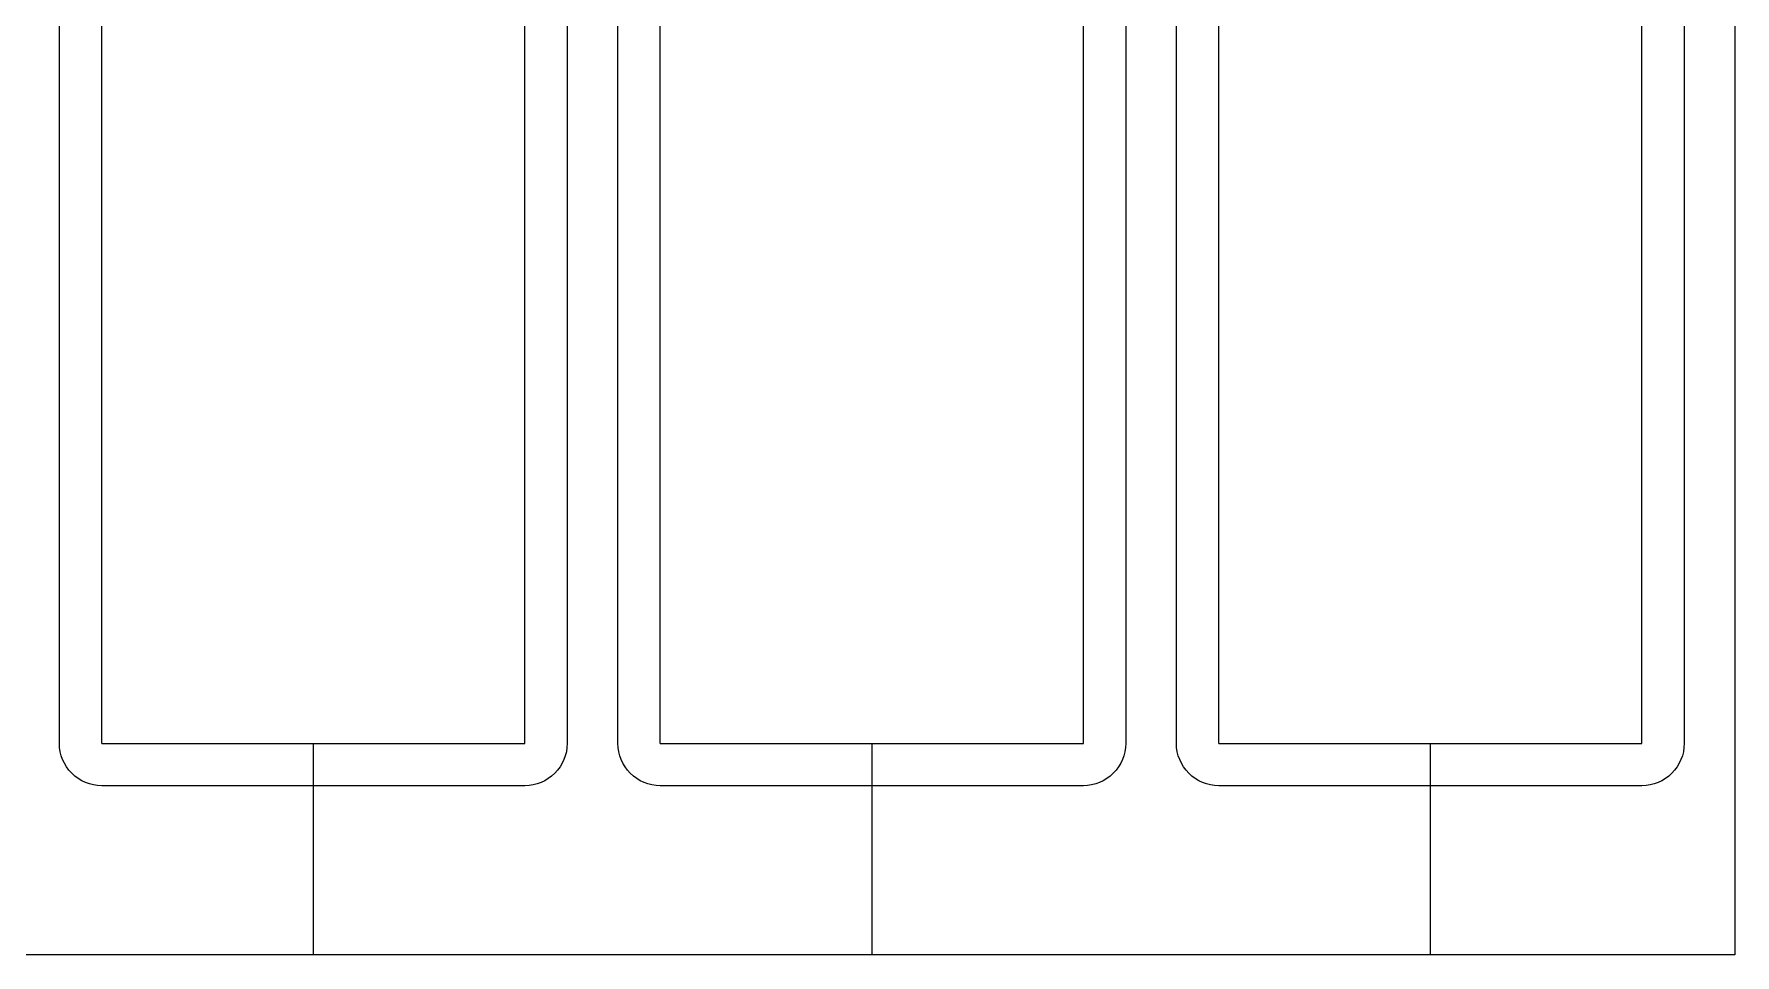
# Model space of a CAD drawing. Header units: millimetres. Extents: x 0 to 40, y 0 to 70.
# Drawn here: x 19.9 to 40, y 0 to 10.88 of the extents above; entities that cross this region are included whole.
import ezdxf

# ---------------------------------------------------------------- set-up
doc = ezdxf.new("R2010")
doc.units = ezdxf.units.MM
for name, color, linetype in [('Al Foil', 2, 'Continuous'), ('Cut Through All', 3, 'Continuous'), ('DEF POINTS', 7, 'Continuous')]:
    doc.layers.add(name, color=color, linetype=linetype)

msp = doc.modelspace()

# ---------------------------------------------------------------- linework, layer by layer
at = {"layer": 'Al Foil', "linetype": 'Continuous', "lineweight": 0}
for p, q in [((40, 70), (40, 0)), ((40, 0), (0, 0))]:
    msp.add_line(p, q, dxfattribs=at)
at = {"layer": 'Al Foil'}
for p, q in [((20.7, 2.5), (20.7, 12.5)), ((25.7, 2.5), (25.7, 12.5)), ((27.3, 2.5), (27.3, 12.5)), ((32.3, 2.5), (32.3, 12.5)), ((33.9, 2.5), (33.9, 12.5)), ((38.9, 2.5), (38.9, 12.5)), ((20.7, 2.5), (25.7, 2.5)), ((23.2, 2.5), (23.2, 0)), ((27.3, 2.5), (32.3, 2.5)), ((29.8, 2.5), (29.8, 0)), ((33.9, 2.5), (38.9, 2.5)), ((36.4, 2.5), (36.4, 0))]:
    msp.add_line(p, q, dxfattribs=at)
at = {"layer": 'Cut Through All'}
for points in [[(20.7, 2, -0.414214), (20.2, 2.5), (20.2, 12.5, -0.414214), (20.7, 13), (22.1, 13, 0.414214), (22.6, 13.5), (22.6, 20.4, 0.414214), (22.1, 20.9), (20.7, 20.9, -0.414214), (20.2, 21.4), (20.2, 31.4, -0.414214), (20.7, 31.9), (25.7, 31.9, -0.414214), (26.2, 31.4), (26.2, 21.4, -0.414182), (25.7, 20.9), (24.3, 20.9, 0.414182), (23.8, 20.4), (23.8, 13.5, 0.414214), (24.3, 13), (25.7, 13, -0.414214), (26.2, 12.5), (26.2, 2.5, -0.414214), (25.7, 2)], [(27.3, 2, -0.414214), (26.8, 2.5), (26.8, 12.5, -0.414214), (27.3, 13), (28.7, 13, 0.414214), (29.2, 13.5), (29.2, 20.4, 0.414214), (28.7, 20.9), (27.3, 20.9, -0.414214), (26.8, 21.4), (26.8, 31.4, -0.414214), (27.3, 31.9), (32.3, 31.9, -0.414214), (32.8, 31.4), (32.8, 21.4, -0.414182), (32.3, 20.9), (30.9, 20.9, 0.414182), (30.4, 20.4), (30.4, 13.5, 0.414214), (30.9, 13), (32.3, 13, -0.414214), (32.8, 12.5), (32.8, 2.5, -0.414214), (32.3, 2)], [(33.9, 2, -0.414214), (33.4, 2.5), (33.4, 12.5, -0.414214), (33.9, 13), (35.3, 13, 0.414214), (35.8, 13.5), (35.8, 20.4, 0.414214), (35.3, 20.9), (33.9, 20.9, -0.414214), (33.4, 21.4), (33.4, 31.4, -0.414214), (33.9, 31.9), (38.9, 31.9, -0.414214), (39.4, 31.4), (39.4, 21.4, -0.414182), (38.9, 20.9), (37.5, 20.9, 0.414182), (37, 20.4), (37, 13.5, 0.414214), (37.5, 13), (38.9, 13, -0.414214), (39.4, 12.5), (39.4, 2.5, -0.414214), (38.9, 2)]]:
    msp.add_lwpolyline(points, format="xyb", close=True, dxfattribs=at)
at = {"layer": 'DEF POINTS', "linetype": 'Continuous', "lineweight": 0}
for p, q in [((40, 70), (40, 0)), ((40, 0), (0, 0))]:
    msp.add_line(p, q, dxfattribs=at)

doc.saveas('drawing.dxf')
